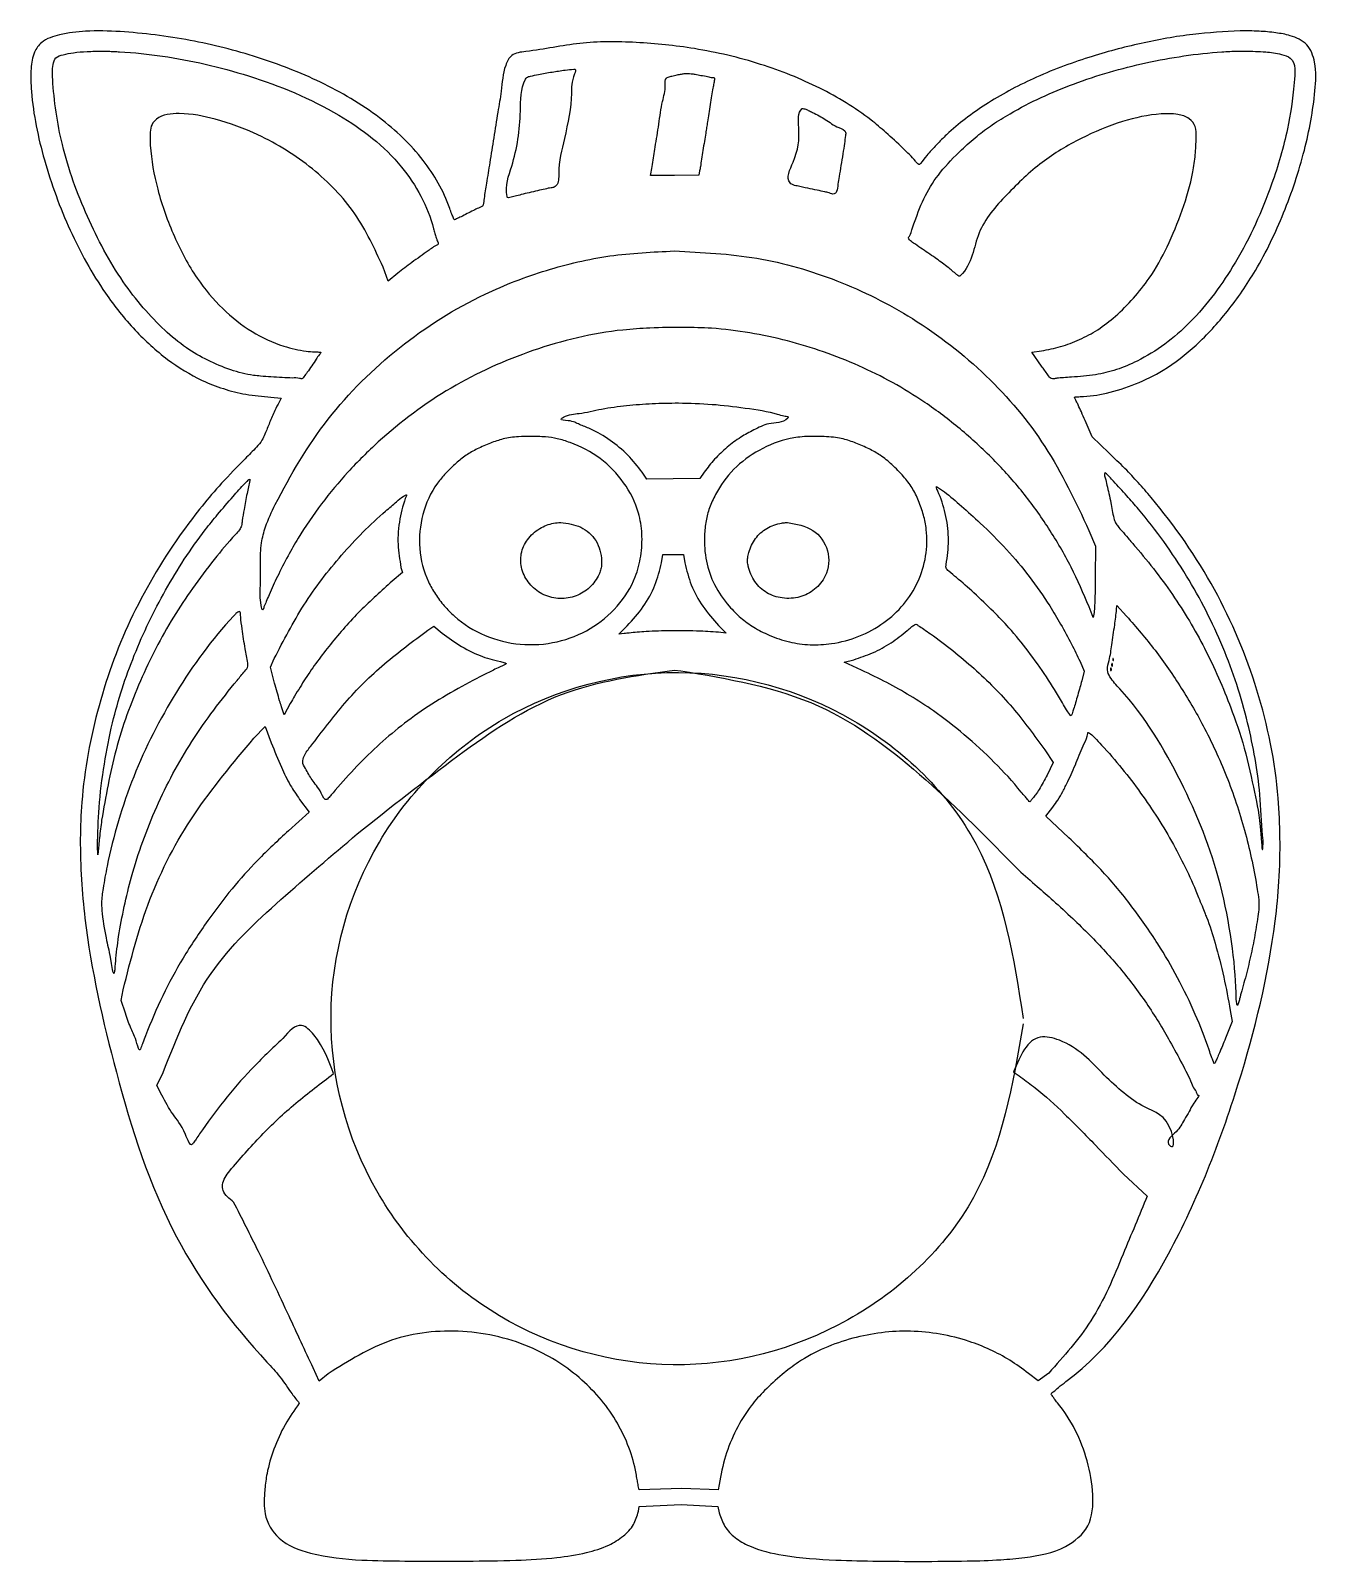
# Model space of a CAD drawing. Extents: x 8.7 to 50.6, y 19.7 to 69.6.
import ezdxf

# ---------------------------------------------------------------- set-up
doc = ezdxf.new("R2010")
doc.units = 0
doc.layers.add('Capa_1', color=7, linetype='CONTINUOUS')

msp = doc.modelspace()

# ---------------------------------------------------------------- linework, layer by layer
at = {"layer": 'Capa_1', "color": 7}
for p, q in [((48.126432, 69.60538), (48.126428, 69.605385)), ((11.025217, 68.944699), (11.025217, 68.944699)), ((48.289772, 68.949677), (48.289772, 68.949677)), ((26.388991, 68.359), (26.388991, 68.358997)), ((30.110578, 68.218365), (30.110578, 68.218365)), ((33.856588, 67.075582), (33.856588, 67.075584)), ((28.891569, 64.886937), (28.911948, 64.996454)), ((29.680751, 64.895959), (28.891569, 64.886937)), ((30.469778, 64.904982), (29.680751, 64.895959)), ((30.496069, 65.042035), (30.469778, 64.904982)), ((29.669713, 62.428851), (29.669706, 62.428851)), ((20.332686, 61.445056), (20.16732, 61.904441)), ((20.647395, 61.701117), (20.332686, 61.445056)), ((41.335385, 59.124646), (41.645892, 59.170382)), ((41.646049, 58.678329), (41.335385, 59.124646)), ((16.508735, 57.658755), (16.848178, 57.634021)), ((16.848178, 57.634021), (16.776306, 57.501323)), ((29.801781, 57.47301), (29.801781, 57.47301)), ((43.299711, 56.366158), (43.070252, 56.897414)), ((24.975681, 56.37861), (24.975681, 56.37861)), ((34.313016, 56.384209), (34.313016, 56.384209)), ((43.845589, 55.845482), (43.299711, 56.366158)), ((15.818803, 54.98599), (15.818803, 54.98599)), ((28.776917, 54.990967), (28.62353, 55.212647)), ((29.636882, 54.999213), (28.776917, 54.990967)), ((30.496846, 55.007613), (29.636882, 54.999213)), ((30.645722, 55.220893), (30.496846, 55.007613)), ((43.716933, 55.194448), (43.716933, 55.194448)), ((20.926012, 54.477603), (20.926008, 54.477603)), ((38.216924, 54.746108), (38.216924, 54.746108)), ((25.964143, 53.575014), (25.964143, 53.575014)), ((33.359557, 53.574536), (33.359557, 53.574536)), ((43.196723, 53.315219), (43.403624, 52.806521)), ((29.252636, 52.259854), (29.298994, 52.532871)), ((29.298994, 52.532871), (29.632214, 52.532871)), ((29.632214, 52.532871), (29.96528, 52.532871)), ((29.96528, 52.532871), (30.011639, 52.259854)), ((43.403624, 52.806521), (43.399426, 51.80297)), ((20.798604, 51.93909), (20.471139, 51.665139)), ((20.752402, 52.110834), (20.798604, 51.93909)), ((43.399426, 51.80297), (43.399585, 51.80297)), ((15.477337, 50.668111), (15.477337, 50.668111)), ((43.328803, 50.481599), (43.19704, 50.822909)), ((43.362095, 50.640431), (43.328803, 50.481599)), ((44.097133, 50.740293), (44.108179, 50.863813)), ((44.108179, 50.863813), (44.422732, 50.521257)), ((21.625741, 50.059239), (21.821753, 50.191625)), ((21.821753, 50.191625), (22.093369, 49.969011)), ((27.859238, 49.93042), (28.132255, 50.200637)), ((28.03456, 49.953289), (27.859238, 49.93042)), ((31.11164, 50.220083), (31.366144, 49.966667)), ((31.366144, 49.966667), (31.190822, 49.991091)), ((37.557173, 50.258352), (37.557173, 50.258352)), ((16.493182, 48.861233), (16.619967, 49.136738)), ((35.207204, 49.01632), (35.521447, 49.101414)), ((35.780618, 48.755437), (35.207204, 49.01632)), ((42.903482, 49.042777), (43.043179, 48.726358)), ((43.94406, 48.978839), (43.944058, 48.978839)), ((43.981083, 49.135649), (43.981082, 49.135649)), ((16.632724, 48.340711), (16.493182, 48.861233)), ((29.676241, 48.760884), (29.877197, 48.742039)), ((43.043179, 48.726358), (42.960263, 48.412427)), ((43.905013, 48.832919), (43.905011, 48.832919)), ((16.939032, 47.306669), (16.855649, 47.563508)), ((17.1436, 47.672714), (16.939032, 47.306669)), ((15.958967, 46.537399), (16.318167, 46.919)), ((16.318167, 46.919), (16.522424, 46.391945)), ((43.174788, 46.727033), (43.174788, 46.727033)), ((41.755877, 46.158743), (42.027183, 45.751784)), ((42.027183, 45.751784), (41.828993, 45.340159)), ((17.448348, 44.546164), (17.756056, 44.132516)), ((17.756056, 44.132516), (17.079503, 43.520212)), ((41.788391, 43.997018), (42.021427, 44.297415)), ((42.541171, 43.292309), (41.788391, 43.997018)), ((10.988037, 43.864945), (10.988196, 43.864945)), ((10.860944, 42.733519), (10.855496, 43.025515)), ((10.893457, 43.062072), (10.860944, 42.733519)), ((11.620876, 37.989091), (11.68808, 38.33569)), ((11.765862, 37.569376), (11.620876, 37.989091)), ((47.806741, 37.665359), (47.863989, 37.305381)), ((47.863989, 37.305381), (47.73487, 36.972006)), ((12.790259, 35.21661), (12.991561, 35.635702)), ((12.953758, 34.905791), (12.790259, 35.21661)), ((44.320578, 32.328853), (45.096639, 31.61232)), ((18.082898, 25.577323), (17.889686, 26.005594)), ((18.381116, 25.816116), (18.082898, 25.577323)), ((41.536063, 25.58059), (41.22151, 25.828094)), ((41.883907, 25.83665), (41.536063, 25.58059)), ((28.519923, 22.033392), (28.503278, 22.115531)), ((29.917676, 22.075239), (28.519923, 22.033392)), ((31.101994, 22.033392), (29.917676, 22.075239)), ((31.127662, 22.206692), (31.101994, 22.033392)), ((28.499082, 21.330696), (28.525217, 21.485795)), ((28.525217, 21.485795), (29.894346, 21.555021)), ((29.894346, 21.555021), (31.091109, 21.485795)), ((31.091109, 21.485795), (31.137468, 21.275937)), ((19.478163, 19.736314), (19.478322, 19.736154))]:
    msp.add_line(p, q, dxfattribs=at)
for points, knots in [([(48.126428, 69.605385), (47.611487, 69.577418), (46.525877, 69.518456), (44.874598, 69.216085), (43.125733, 68.754468), (41.414061, 68.107887), (39.848518, 67.269562), (38.816627, 66.492344), (38.22134, 65.894876), (37.926613, 65.571007), (37.765246, 65.372003), (37.666757, 65.231911), (37.592656, 65.287861), (37.44987, 65.473008), (37.08085, 65.823826), (36.605818, 66.268926), (35.748162, 66.996107), (34.401625, 67.802865), (32.457445, 68.581667), (30.430226, 69.052968), (28.454707, 69.2589), (26.579284, 69.26429), (25.300539, 68.974414), (24.351255, 68.883032), (24.07552, 68.328259), (24.044606, 67.694383), (23.899339, 66.905091), (23.781926, 66.128297), (23.654337, 65.355875), (23.555609, 64.697479), (23.471252, 64.23975), (23.451834, 63.995922), (23.428912, 63.906381), (23.402552, 63.88204), (23.350692, 63.860373), (23.253824, 63.819178), (23.102387, 63.74283), (22.914951, 63.649929), (22.72785, 63.545443), (22.59995, 63.501674), (22.495278, 63.422506), (22.457257, 63.533328), (22.405265, 63.642214), (22.171774, 64.335445), (21.512697, 65.488832), (20.032131, 66.889529), (18.165753, 67.975968), (16.069571, 68.79133), (13.871016, 69.344738), (11.986091, 69.5805), (10.55066, 69.623886), (9.693137, 69.515583), (9.063683, 69.322584), (8.742448, 68.879284), (8.665784, 68.310993), (8.70628, 67.124437), (9.08483, 65.325584), (9.896808, 63.109572), (10.917672, 61.245025), (12.027014, 59.851334), (13.08663, 58.881006), (14.083006, 58.266846), (14.957394, 57.92233), (15.71098, 57.735944), (16.235046, 57.685236), (16.508735, 57.658755)], [0, 0, 0, 0, 1.545834, 3.258958, 5.024061, 6.968513, 8.731382, 10.342584, 10.804714, 11.279768, 11.613095, 11.660392, 11.712925, 11.837274, 12.417499, 13.17891, 13.816578, 15.778768, 17.857128, 20.080007, 21.991068, 23.830791, 25.608857, 26.083473, 26.46015, 27.313683, 28.009666, 28.857474, 29.673523, 30.356849, 30.856767, 31.065111, 31.094014, 31.128966, 31.167317, 31.26266, 31.444805, 31.674445, 31.897504, 32.06238, 32.133504, 32.193025, 32.338448, 32.539043, 34.326335, 36.312147, 38.561145, 40.77057, 43.040385, 45.342931, 46.46486, 47.324125, 47.957098, 48.349656, 48.892111, 49.640782, 51.916769, 54.357556, 56.70864, 58.25675, 59.682304, 60.998842, 61.740885, 62.494736, 63.318773, 63.318773, 63.318773, 63.318773]), ([(43.070252, 56.897414), (43.029423, 56.991441), (42.955326, 57.162086), (42.858673, 57.374836), (42.796742, 57.510775), (42.753566, 57.586083), (42.739151, 57.624413), (42.716303, 57.663093), (42.768754, 57.672328), (42.822804, 57.677558), (43.174858, 57.681618), (43.811659, 57.776708), (44.727226, 58.074825), (45.736144, 58.565554), (46.753221, 59.369063), (47.761068, 60.472871), (48.746881, 61.907883), (49.593123, 63.674018), (50.253227, 65.640203), (50.56018, 67.305122), (50.626051, 68.479617), (50.36394, 69.210935), (49.804073, 69.461127), (49.269553, 69.553353), (48.721549, 69.605328), (48.332224, 69.605362), (48.126432, 69.60538)], [0, 0, 0, 0, 0.307802, 0.558607, 0.698196, 0.761089, 0.810596, 0.836344, 0.863669, 0.930576, 1.023857, 1.884766, 2.886472, 3.887541, 5.239553, 6.74327, 8.359329, 10.444374, 12.596693, 14.566571, 15.499429, 16.124186, 16.739101, 17.215381, 17.766047, 18.383497, 18.383497, 18.383497, 18.383497]), ([(20.16732, 61.904441), (19.892445, 62.50481), (19.336949, 63.7181), (17.890758, 65.187841), (16.301485, 66.179285), (14.796261, 66.736843), (13.686836, 66.952622), (12.901217, 66.875533), (12.606732, 66.555675), (12.558768, 66.245729), (12.583422, 65.535099), (12.793437, 64.369903), (13.316919, 62.912085), (14.015501, 61.582867), (14.890977, 60.537793), (15.847897, 59.774193), (16.684035, 59.383019), (17.292606, 59.22801), (17.632734, 59.161838), (17.879612, 59.138613), (18.034224, 59.137084), (18.09345, 59.13449), (18.162492, 59.120361), (18.045618, 59.012321), (17.994155, 58.885174), (17.839045, 58.684256), (17.711794, 58.488134), (17.606215, 58.36294), (17.543415, 58.24676), (17.392074, 58.297103), (17.182983, 58.27906), (16.865379, 58.305182), (16.522083, 58.319012), (16.209812, 58.343099), (15.768292, 58.388034), (15.182355, 58.545951), (14.445711, 58.848157), (13.711905, 59.273943), (13.008989, 59.857856), (12.322117, 60.581393), (11.403541, 61.772101), (10.468142, 63.54715), (9.658617, 65.764183), (9.411421, 67.480311), (9.374003, 68.420212), (9.472029, 68.761088), (9.766772, 68.841689), (10.098109, 68.906069), (10.535909, 68.940356), (10.854551, 68.943184), (11.025217, 68.944699)], [0, 0, 0, 0, 1.96831, 3.977768, 6.072339, 7.555746, 8.743963, 9.510017, 9.733004, 9.990762, 10.420913, 11.876479, 13.508646, 15.058063, 16.354297, 17.569736, 18.705487, 19.087722, 19.453825, 19.740798, 19.837685, 19.907005, 19.934615, 20.011914, 20.201277, 20.461825, 20.7206, 20.905277, 20.975974, 21.070097, 21.308366, 21.639239, 22.007729, 22.344711, 22.577436, 23.33866, 24.15267, 24.962415, 25.872993, 26.883794, 27.950476, 30.375476, 32.863947, 35.016038, 35.496162, 35.734826, 35.986476, 36.332049, 36.776845, 37.289844, 37.289844, 37.289844, 37.289844]), ([(11.025217, 68.944699), (11.085418, 68.943954), (11.206753, 68.942453), (11.389682, 68.93606), (11.982194, 68.903918), (12.981054, 68.801147), (14.388805, 68.535381), (16.348031, 68.001812), (18.62412, 67.065879), (20.82042, 65.387687), (21.651499, 63.837662), (21.856247, 63.00317), (21.89552, 62.87395), (21.932649, 62.769445), (21.964246, 62.707182), (21.97517, 62.648528), (21.832789, 62.576438), (21.568459, 62.381366), (21.123736, 62.071297), (20.800027, 61.819733), (20.647395, 61.701117)], [0, 0, 0, 0, 0.180612, 0.364024, 0.549068, 1.960749, 3.37231, 4.841904, 8.049101, 10.703198, 12.973035, 13.131902, 13.278074, 13.380236, 13.458804, 13.499071, 13.532898, 13.890879, 14.543315, 15.125415, 15.125415, 15.125415, 15.125415]), ([(41.645892, 59.170382), (41.855691, 59.210984), (42.281921, 59.293471), (42.896738, 59.533916), (43.50666, 59.85352), (44.094455, 60.312911), (44.655159, 60.879301), (45.246869, 61.620002), (45.783125, 62.588741), (46.254895, 63.752884), (46.55575, 64.762739), (46.674931, 65.564105), (46.691805, 66.053948), (46.707809, 66.484591), (46.464587, 66.789492), (46.045107, 66.910071), (45.301556, 66.911124), (44.219077, 66.667318), (42.913865, 66.125782), (41.610468, 65.344138), (40.512191, 64.289711), (39.455682, 63.091507), (39.394704, 62.00031), (38.967198, 61.594012), (38.903458, 61.64626), (38.779463, 61.745681), (38.529883, 61.954343), (38.155338, 62.222722), (37.787378, 62.468006), (37.505617, 62.667728), (37.366626, 62.760693), (37.292375, 62.859514), (37.386151, 62.965254), (37.421208, 63.141724), (37.584954, 63.584466), (37.822537, 64.243405), (38.353489, 65.041034), (38.952943, 65.660364), (39.525095, 66.170698), (40.054119, 66.564212), (41.073172, 67.192085), (42.727316, 67.949754), (45.056679, 68.618676), (46.785455, 68.878759), (47.788698, 68.939851), (48.041171, 68.948716), (48.207702, 68.94936), (48.289772, 68.949677)], [0, 0, 0, 0, 0.639881, 1.299996, 1.971942, 2.699256, 3.527296, 4.35912, 5.53531, 6.833245, 8.12314, 8.688209, 9.251395, 9.610859, 9.935866, 10.331967, 10.876067, 12.160986, 13.622897, 15.110172, 16.677432, 18.21199, 19.734067, 19.763612, 19.821038, 19.930967, 20.284163, 20.760997, 21.327383, 21.611813, 21.786066, 21.84706, 21.940676, 22.140712, 22.404399, 23.341812, 24.243997, 25.249249, 25.922075, 26.542419, 27.224337, 29.510221, 31.971891, 34.475577, 34.73375, 34.987122, 35.233323, 35.233323, 35.233323, 35.233323]), ([(48.289772, 68.949677), (48.514774, 68.943876), (48.914023, 68.933581), (49.399592, 68.872654), (49.966704, 68.690985), (49.867626, 67.589658), (49.694484, 66.325904), (49.095275, 64.281233), (48.110156, 62.119542), (46.640936, 60.102294), (45.203555, 59.000549), (44.103206, 58.547517), (43.382356, 58.369686), (42.79744, 58.325986), (42.378691, 58.297864), (42.18079, 58.289324), (42.053036, 58.256227), (41.930496, 58.265632), (41.817186, 58.452619), (41.715668, 58.58651), (41.646049, 58.678329)], [0, 0, 0, 0, 0.671072, 1.190766, 1.50251, 2.314757, 3.839449, 5.71089, 8.522234, 10.991311, 13.116273, 13.846037, 14.549821, 15.333912, 15.599962, 15.811709, 15.923722, 15.997371, 16.160656, 16.517016, 16.517016, 16.517016, 16.517016]), ([(26.388991, 68.358997), (26.395414, 68.35915), (26.40617, 68.359407), (26.419225, 68.359682), (26.474719, 68.341619), (26.301301, 67.973136), (26.357956, 67.356652), (26.111989, 66.167354), (25.872985, 65.245004), (25.908438, 64.629925), (25.74961, 64.498167), (25.617309, 64.491324), (25.439517, 64.44166), (25.200484, 64.393056), (24.94012, 64.330735), (24.69887, 64.273868), (24.480708, 64.214845), (24.351202, 64.186206), (24.228482, 64.149041), (24.133056, 64.560469), (24.498065, 65.437479), (24.683775, 66.719908), (24.642961, 67.739563), (24.866743, 68.108451), (25.030502, 68.137919), (25.295402, 68.201531), (25.677287, 68.263028), (26.059249, 68.325301), (26.296201, 68.349517), (26.388991, 68.359)], [0, 0, 0, 0, 0.019308, 0.032335, 0.038894, 0.190125, 0.840953, 2.321467, 3.483187, 3.885514, 3.96617, 4.070755, 4.270672, 4.522704, 4.801538, 5.071699, 5.274715, 5.455898, 5.52888, 5.568627, 6.570007, 8.389609, 9.440675, 9.508226, 9.638635, 9.900845, 10.351043, 10.785499, 11.065136, 11.065136, 11.065136, 11.065136]), ([(28.911948, 64.996454), (28.926086, 65.081494), (28.971441, 65.354292), (29.053794, 65.878606), (29.171997, 66.557676), (29.251054, 67.255714), (29.401481, 67.707562), (29.35769, 68.04517), (29.490603, 68.106804), (29.606795, 68.137285), (29.753732, 68.170659), (29.893734, 68.196992), (30.009295, 68.216434), (30.078268, 68.217749), (30.110578, 68.218365)], [0, 0, 0, 0, 0.258666, 0.829779, 1.589698, 2.340146, 2.886449, 3.11038, 3.171481, 3.302526, 3.476873, 3.62083, 3.730704, 3.827531, 3.827531, 3.827531, 3.827531]), ([(30.110578, 68.218365), (30.145751, 68.216263), (30.226266, 68.211452), (30.368073, 68.187641), (30.545686, 68.153133), (30.746189, 68.126313), (30.868319, 68.077232), (30.988397, 68.087069), (30.979656, 68.02836), (30.972485, 67.974504), (30.951757, 67.873115), (30.923392, 67.711676), (30.885264, 67.480096), (30.841739, 67.201964), (30.797639, 66.91702), (30.758144, 66.66763), (30.723217, 66.456256), (30.688102, 66.244885), (30.648594, 65.995417), (30.604514, 65.711761), (30.561666, 65.437994), (30.526327, 65.215896), (30.504272, 65.089172), (30.496069, 65.042035)], [0, 0, 0, 0, 0.105694, 0.241943, 0.429628, 0.655489, 0.819099, 0.885051, 0.911359, 0.973613, 1.058618, 1.216157, 1.468541, 1.761132, 2.061255, 2.333396, 2.518655, 2.70397, 2.976199, 3.276382, 3.565151, 3.807503, 3.951036, 3.951036, 3.951036, 3.951036]), ([(33.856588, 67.075584), (33.879956, 67.070747), (33.943103, 67.057678), (34.049851, 67.010808), (34.275063, 66.903037), (34.622008, 66.7178), (34.921217, 66.476708), (35.283495, 66.364068), (35.242305, 66.137579), (35.219568, 65.911299), (35.164292, 65.582041), (35.10432, 65.223075), (35.056061, 64.89079), (34.997374, 64.610287), (35.004233, 64.401955), (34.872406, 64.253084), (34.724143, 64.330439), (34.544257, 64.361066), (34.312004, 64.416638), (34.011407, 64.473361), (33.739335, 64.543367), (33.531878, 64.573319), (33.28615, 64.786863), (33.687405, 65.542141), (33.781152, 66.212349), (33.678622, 66.944667), (33.84732, 67.074531), (33.851628, 67.075411), (33.854805, 67.075521), (33.856588, 67.075582)], [0, 0, 0, 0, 0.071463, 0.193111, 0.347456, 0.824075, 1.338588, 1.608569, 1.715548, 1.96992, 2.317034, 2.704891, 3.065985, 3.322166, 3.566764, 3.672027, 3.842993, 3.984434, 4.238709, 4.550808, 4.90246, 5.090418, 5.158771, 5.844281, 6.991442, 7.615294, 7.618568, 7.622769, 7.628139, 7.628139, 7.628139, 7.628139]), ([(43.19704, 50.822909), (43.011404, 51.259319), (42.634671, 52.144982), (41.900896, 53.392106), (41.058836, 54.57326), (40.083596, 55.653218), (39.014722, 56.635558), (37.581664, 57.717108), (35.715813, 58.752669), (33.361844, 59.560009), (31.420715, 59.906837), (29.912724, 59.942775), (28.949352, 59.924988), (27.284934, 59.818097), (25.051696, 59.274772), (22.329653, 58.049378), (20.369512, 56.582749), (19.018902, 55.245665), (18.143839, 54.194415), (17.505855, 53.266262), (17.049953, 52.459806), (16.734142, 51.840634), (16.501741, 51.353913), (16.364777, 51.003135), (16.296479, 50.870103), (16.237822, 50.661849), (16.140753, 51.100074), (16.17759, 51.454492), (16.16187, 52.201331), (16.172847, 52.861564), (16.343789, 53.524116), (17.009395, 54.907704), (18.27228, 57.029745), (20.628501, 59.367197), (23.11354, 60.932662), (25.475293, 61.840613), (27.556174, 62.330009), (28.96687, 62.395982), (29.669713, 62.428851)], [0, 0, 0, 0, 1.421479, 2.884787, 4.330256, 5.766748, 7.241563, 8.679155, 11.14538, 13.605023, 16.118083, 17.020728, 18.127224, 19.008206, 22.020831, 24.956178, 27.912481, 29.305118, 30.652177, 32.010421, 32.675544, 33.433623, 34.083875, 34.32371, 34.515528, 34.617812, 34.769914, 35.334471, 36.116186, 36.816887, 37.354567, 38.143028, 41.419848, 44.705521, 48.003059, 50.152628, 52.274767, 54.381888, 54.381888, 54.381888, 54.381888]), ([(29.669706, 62.428851), (30.571869, 62.384756), (32.380476, 62.296357), (35.017199, 61.525881), (37.568158, 60.256158), (39.894714, 58.443576), (41.887554, 56.097139), (42.755694, 54.252384), (43.196723, 53.315219)], [0, 0, 0, 0, 2.701964, 5.416747, 8.168784, 11.208608, 14.206775, 17.302637, 17.302637, 17.302637, 17.302637]), ([(16.776306, 57.501323), (16.731215, 57.409381), (16.623136, 57.189008), (16.470138, 56.840324), (16.341342, 56.513781), (16.219363, 56.231643), (15.986554, 55.971405), (15.534689, 55.518112), (14.924566, 54.892265), (14.248141, 54.105852), (13.202114, 52.727203), (11.923428, 50.612422), (10.812693, 47.613291), (10.352824, 45.121365), (10.280021, 43.21418), (10.314067, 41.951255), (10.555067, 39.387823), (11.445296, 35.448427), (13.052849, 30.34674), (15.366157, 27.26104), (16.829208, 25.720404), (17.133007, 25.235998), (17.356837, 24.957804), (17.437148, 24.857987)], [0, 0, 0, 0, 0.307232, 0.736399, 1.140955, 1.363079, 1.651793, 2.177306, 3.289632, 4.269519, 5.287819, 8.479899, 11.639106, 14.835005, 16.030886, 17.360604, 18.622457, 23.747942, 29.463569, 34.502388, 35.139068, 35.825762, 36.210021, 36.210021, 36.210021, 36.210021]), ([(28.62353, 55.212647), (28.474049, 55.404274), (28.170076, 55.793951), (27.581581, 56.264111), (27.058591, 56.591719), (26.551556, 56.768298), (26.335792, 56.906599), (25.895361, 56.910384), (26.210155, 57.109639), (26.62401, 57.115286), (27.326156, 57.298395), (28.116727, 57.393475), (28.954097, 57.465208), (29.517976, 57.470398), (29.801781, 57.47301)], [0, 0, 0, 0, 0.727435, 1.479254, 2.234225, 2.606798, 2.997048, 3.238263, 3.333709, 3.863245, 4.609705, 5.431683, 6.27203, 7.123574, 7.123574, 7.123574, 7.123574]), ([(29.801781, 57.47301), (30.170725, 57.463979), (30.905356, 57.445996), (31.947047, 57.315194), (32.84212, 57.184651), (33.18871, 57.051599), (33.415524, 57.031019), (33.208696, 56.805939), (32.773221, 56.857756), (32.274722, 56.597856), (31.813841, 56.357262), (31.386681, 56.031207), (30.981512, 55.654523), (30.7554, 55.362528), (30.645722, 55.220893)], [0, 0, 0, 0, 1.099232, 2.188761, 3.25305, 3.515417, 3.627959, 3.65893, 4.304839, 4.832656, 5.319028, 5.867627, 6.437244, 6.973804, 6.973804, 6.973804, 6.973804]), ([(24.975681, 56.37861), (25.140785, 56.379139), (25.434426, 56.380079), (25.871745, 56.314006), (26.4884, 56.119943), (27.287193, 55.711436), (28.061727, 54.901871), (28.507435, 54.030087), (28.636422, 53.195313), (28.597447, 52.48877), (28.389656, 51.656013), (27.845281, 50.803219), (26.953124, 50.063869), (25.847602, 49.622721), (24.647303, 49.544801), (23.474335, 49.834367), (22.654715, 50.341896), (22.155587, 50.85216), (21.871876, 51.227896), (21.530366, 51.827651), (21.303099, 52.721507), (21.40696, 53.856189), (21.780728, 54.684931), (22.218315, 55.196643), (22.531661, 55.50056), (22.870427, 55.779577), (23.254082, 55.988063), (23.658942, 56.165736), (24.021695, 56.288212), (24.331423, 56.354109), (24.629148, 56.376679), (24.84742, 56.377895), (24.975681, 56.37861)], [0, 0, 0, 0, 0.494742, 0.879911, 1.32084, 2.431327, 3.527925, 4.631314, 5.308493, 6.039412, 6.741641, 7.862583, 9.006054, 10.167799, 11.374524, 12.554791, 13.739633, 14.208722, 14.691177, 15.14791, 16.273741, 17.390087, 18.513395, 18.930217, 19.405034, 19.822494, 20.241737, 20.70965, 21.148566, 21.387558, 21.657606, 22.042408, 22.042408, 22.042408, 22.042408]), ([(34.313016, 56.384209), (34.420274, 56.381629), (34.626739, 56.376663), (34.915518, 56.350076), (35.239773, 56.291998), (35.605426, 56.164459), (36.011421, 55.987837), (36.415552, 55.766883), (36.786484, 55.455546), (37.133796, 55.100991), (37.439467, 54.71135), (37.648432, 54.279424), (37.806216, 53.824877), (37.98333, 52.940487), (37.755906, 51.569603), (36.564514, 50.163238), (35.179501, 49.626815), (34.103143, 49.568198), (33.412298, 49.661466), (32.798048, 49.873453), (32.267078, 50.142576), (31.827289, 50.458754), (31.379489, 50.912866), (30.955972, 51.517921), (30.67477, 52.315955), (30.637623, 53.03323), (30.690386, 53.617374), (30.811318, 54.068208), (31.081014, 54.653703), (31.575713, 55.352111), (32.430126, 55.977019), (33.174669, 56.269771), (33.71118, 56.361172), (33.999709, 56.382), (34.205832, 56.383454), (34.313016, 56.384209)], [0, 0, 0, 0, 0.321804, 0.619454, 0.869163, 1.308122, 1.776567, 2.197865, 2.684238, 3.222192, 3.686636, 4.162001, 4.653929, 5.127012, 6.861427, 8.58883, 10.432251, 11.130677, 11.811712, 12.50886, 13.070099, 13.592786, 14.125785, 14.977675, 15.786837, 16.628711, 17.111218, 17.542523, 18.0211, 19.040782, 20.069365, 21.15531, 21.403542, 21.700349, 22.021889, 22.021889, 22.021889, 22.021889]), ([(31.137468, 21.275937), (31.18803, 21.124704), (31.29103, 20.816627), (31.650999, 20.444663), (32.289258, 20.090365), (33.4109, 19.827583), (35.280892, 19.707507), (37.28621, 19.693862), (39.078288, 19.702792), (40.216943, 19.734905), (41.297856, 19.833778), (42.342843, 20.028326), (43.290952, 20.801899), (43.367108, 21.916091), (43.171037, 22.963052), (42.784352, 23.994925), (42.360976, 24.634034), (42.068545, 24.990838), (42.010156, 25.081994), (41.939431, 25.167781), (42.080853, 25.256009), (42.211581, 25.389668), (43.847679, 26.574356), (46.100455, 29.827522), (48.126406, 35.057374), (49.149594, 39.201243), (49.410509, 41.911324), (49.441473, 43.248112), (49.355246, 45.351137), (48.791927, 48.133656), (47.38657, 51.473945), (45.880883, 53.638018), (44.808638, 54.877374), (44.348918, 55.361268), (44.02197, 55.675799), (43.845589, 55.845482)], [0, 0, 0, 0, 0.473347, 0.964257, 1.50713, 2.648176, 4.377357, 7.128175, 8.66058, 9.755303, 10.542118, 11.920834, 12.903423, 13.934218, 15.054277, 16.127566, 17.198149, 17.361374, 17.486372, 17.546857, 17.642003, 17.86881, 18.179117, 23.520986, 29.516403, 34.9578, 36.251803, 37.678016, 38.965733, 42.561818, 46.120606, 49.769861, 50.410346, 51.037087, 51.771278, 51.771278, 51.771278, 51.771278]), ([(10.855496, 43.025515), (10.865532, 43.44331), (10.886996, 44.336952), (11.062239, 45.678329), (11.381137, 47.354813), (12.011917, 49.277543), (13.031977, 51.391672), (14.005002, 52.895703), (14.799321, 53.871367), (15.233082, 54.373149), (15.551965, 54.743878), (15.731818, 54.916722), (15.780115, 54.967825), (15.809645, 54.98169), (15.818803, 54.98599)], [0, 0, 0, 0, 1.253012, 2.680128, 4.052002, 6.369056, 8.724749, 11.079594, 11.721072, 12.497198, 13.072067, 13.181966, 13.249127, 13.279321, 13.279321, 13.279321, 13.279321]), ([(15.818803, 54.98599), (15.821361, 54.984401), (15.828443, 54.980003), (15.825128, 54.961609), (15.796114, 54.816008), (15.719637, 54.486597), (15.644245, 54.052976), (15.579914, 53.701602), (15.563306, 53.472207), (15.478122, 53.314731), (15.149842, 52.976688), (14.631849, 52.342956), (13.957968, 51.44722), (13.093403, 50.157951), (12.205633, 48.416291), (11.396036, 46.19126), (11.123457, 44.637076), (10.988037, 43.864945)], [0, 0, 0, 0, 0.008458, 0.023418, 0.04789, 0.475442, 1.008529, 1.379104, 1.548498, 1.689654, 1.904547, 2.959132, 4.143533, 5.266641, 7.612037, 9.990065, 12.337929, 12.337929, 12.337929, 12.337929]), ([(43.716933, 55.194448), (43.718342, 55.194181), (43.7215, 55.193584), (43.726305, 55.191037), (43.830333, 55.115659), (44.050435, 54.848984), (44.419701, 54.467947), (45.274912, 53.482902), (46.419822, 51.887411), (47.62588, 49.537804), (48.287073, 47.506728), (48.62766, 45.878792), (48.797762, 44.675994), (48.825625, 43.649413), (48.885228, 43.129456), (48.847916, 42.823259), (48.775257, 43.912934), (48.655869, 44.472353), (48.331032, 46.075816), (47.81563, 47.615019), (47.074993, 49.356183), (46.018391, 51.158967), (45.091488, 52.348948), (44.483085, 53.049437), (44.294335, 53.272109), (44.151902, 53.432097), (44.051367, 53.564479), (43.995374, 53.745953), (43.957177, 53.96782), (43.90552, 54.23512), (43.848584, 54.509231), (43.780628, 54.779398), (43.743004, 54.990024), (43.692231, 55.12897), (43.712314, 55.182205), (43.716933, 55.194448)], [0, 0, 0, 0, 0.004285, 0.009598, 0.01611, 0.390027, 1.033111, 1.614341, 4.298974, 6.903319, 9.504163, 10.687548, 11.872579, 13.200033, 13.581484, 13.670724, 13.905156, 15.400186, 16.84386, 18.283526, 20.413131, 22.452721, 24.550019, 24.922818, 25.237135, 25.424924, 25.566954, 25.730717, 25.98695, 26.244169, 26.546482, 26.828543, 27.073868, 27.203494, 27.242207, 27.242207, 27.242207, 27.242207]), ([(16.619967, 49.136738), (16.925877, 49.728946), (17.544695, 50.926911), (18.78513, 52.534851), (19.849986, 53.620515), (20.56334, 54.208), (20.777646, 54.401858), (20.89343, 54.460969), (20.926012, 54.477603)], [0, 0, 0, 0, 1.995942, 4.037551, 6.067063, 6.537036, 6.816638, 6.926134, 6.926134, 6.926134, 6.926134]), ([(20.926008, 54.477603), (20.928496, 54.476546), (20.934243, 54.474104), (20.933008, 54.461144), (20.839142, 54.21869), (20.693387, 53.67565), (20.623158, 52.885069), (20.710741, 52.360401), (20.752402, 52.110834)], [0, 0, 0, 0, 0.007419, 0.017136, 0.033133, 0.818711, 1.651632, 2.407248, 2.407248, 2.407248, 2.407248]), ([(38.216924, 54.746108), (38.304901, 54.688747), (38.594899, 54.499667), (39.05964, 54.084656), (39.753006, 53.477522), (40.504985, 52.721043), (41.264027, 51.817371), (41.839907, 50.994135), (42.283464, 50.248764), (42.616163, 49.646064), (42.81309, 49.232573), (42.903482, 49.042777)], [0, 0, 0, 0, 0.31482, 1.037748, 1.863374, 3.081715, 4.23234, 5.400311, 6.090803, 6.833972, 7.464525, 7.464525, 7.464525, 7.464525]), ([(42.960263, 48.412427), (42.941029, 48.341421), (42.898543, 48.184575), (42.830922, 47.944976), (42.762257, 47.71325), (42.701793, 47.498394), (42.651194, 47.385905), (42.620991, 47.239271), (42.53304, 47.365286), (42.45632, 47.480137), (42.203818, 47.916714), (41.818056, 48.550081), (41.226524, 49.373347), (40.652871, 50.086031), (40.044837, 50.709768), (39.477667, 51.253146), (38.979599, 51.694123), (38.67447, 51.941371), (38.517266, 52.0821), (38.576248, 52.440792), (38.638256, 52.980306), (38.557909, 53.773772), (38.385417, 54.312333), (38.259336, 54.614888), (38.226564, 54.692269), (38.219104, 54.733937), (38.216924, 54.746108)], [0, 0, 0, 0, 0.220882, 0.487906, 0.743304, 0.958635, 1.120665, 1.194571, 1.262123, 1.442931, 1.699407, 2.70278, 3.724029, 4.717751, 5.449946, 6.331517, 7.085495, 7.413777, 7.556665, 7.658794, 8.44288, 9.237375, 10.009109, 10.132705, 10.222449, 10.259481, 10.259481, 10.259481, 10.259481]), ([(25.964143, 53.575014), (25.886559, 53.569855), (25.72917, 53.559389), (25.49653, 53.490652), (25.18819, 53.339091), (24.856261, 53.047794), (24.638889, 52.562493), (24.666032, 52.034589), (24.915945, 51.560923), (25.340114, 51.217466), (25.86691, 51.064381), (26.408177, 51.128122), (26.883476, 51.387558), (27.138327, 51.719901), (27.259317, 51.979525), (27.296829, 52.15021), (27.308039, 52.492428), (27.168904, 53.008844), (26.636881, 53.488113), (26.190026, 53.545835), (25.964143, 53.575014)], [0, 0, 0, 0, 0.232715, 0.472093, 0.721652, 1.261069, 1.759164, 2.264177, 2.792043, 3.319477, 3.859673, 4.393296, 4.914404, 5.440882, 5.618036, 5.770666, 5.961145, 6.643344, 7.299855, 7.970955, 7.970955, 7.970955, 7.970955]), ([(33.359557, 53.574536), (33.338635, 53.573659), (33.296516, 53.571893), (33.23313, 53.565499), (33.021225, 53.534982), (32.675833, 53.413295), (32.288535, 53.069648), (32.12449, 52.705086), (32.061953, 52.441205), (32.053223, 52.287783), (32.102425, 52.01469), (32.265342, 51.629406), (32.669211, 51.251934), (33.201293, 51.075535), (33.764995, 51.111475), (34.274392, 51.370698), (34.689744, 51.884091), (34.769387, 52.677128), (34.224589, 53.428369), (33.653616, 53.524848), (33.359557, 53.574536)], [0, 0, 0, 0, 0.06281, 0.12645, 0.190994, 0.705245, 1.197214, 1.701997, 1.875539, 2.010019, 2.159214, 2.704701, 3.232657, 3.766357, 4.34246, 4.88189, 5.435048, 6.26216, 7.078255, 7.944872, 7.944872, 7.944872, 7.944872]), ([(28.132255, 50.200637), (28.314828, 50.404381), (28.675569, 50.806952), (29.064559, 51.509511), (29.191096, 52.01434), (29.252636, 52.259854)], [0, 0, 0, 0, 0.819494, 1.619217, 2.37638, 2.37638, 2.37638, 2.37638]), ([(30.011639, 52.259854), (30.07275, 52.01666), (30.198504, 51.516221), (30.579576, 50.820351), (30.933476, 50.421086), (31.11164, 50.220083)], [0, 0, 0, 0, 0.750245, 1.543838, 2.348398, 2.348398, 2.348398, 2.348398]), ([(20.471139, 51.665139), (20.115623, 51.347394), (19.396744, 50.704892), (18.451997, 49.630948), (17.820514, 48.780127), (17.457361, 48.201171), (17.293783, 47.93366), (17.190599, 47.754376), (17.1436, 47.672714)], [0, 0, 0, 0, 1.429327, 2.8902, 4.282317, 4.602386, 4.940277, 5.222929, 5.222929, 5.222929, 5.222929]), ([(43.399585, 51.80297), (43.397575, 51.627219), (43.393971, 51.312207), (43.387012, 50.924188), (43.36846, 50.712918), (43.362095, 50.640431)], [0, 0, 0, 0, 0.527362, 0.945234, 1.163489, 1.163489, 1.163489, 1.163489]), ([(15.477337, 50.668111), (15.488003, 50.661783), (15.516509, 50.644871), (15.522883, 50.575194), (15.527314, 50.397838), (15.588779, 50.016609), (15.652479, 49.513843), (15.74059, 49.118885), (15.770023, 48.857429), (15.611167, 48.671532), (14.976741, 47.906333), (13.881865, 46.480904), (12.733526, 44.325017), (12.065262, 42.483769), (11.71962, 41.055447), (11.540949, 40.130833), (11.464522, 39.472361), (11.43267, 39.084175), (11.424132, 38.966017), (11.370322, 38.773102), (11.252534, 39.529508), (11.149925, 39.900502), (11.014659, 40.64833), (10.973645, 41.211468), (11.04602, 41.732519), (11.301505, 43.122752), (11.951445, 45.336746), (13.359614, 48.07785), (14.608947, 49.804908), (15.361585, 50.594102), (15.421086, 50.653702), (15.462214, 50.664237), (15.477337, 50.668111)], [0, 0, 0, 0, 0.035677, 0.095356, 0.189571, 0.584499, 1.235437, 1.709303, 1.81735, 1.996084, 2.39291, 4.873268, 7.298312, 9.717673, 10.719129, 11.708569, 12.533784, 12.722823, 12.858285, 12.911807, 13.239549, 13.998458, 14.891311, 15.243073, 15.716679, 16.453812, 19.49549, 22.58014, 25.682844, 25.801288, 25.880788, 25.927022, 25.927022, 25.927022, 25.927022]), ([(44.422732, 50.521257), (44.738812, 50.156223), (45.383334, 49.41188), (46.226965, 48.179361), (47.042389, 46.779812), (47.756576, 45.193567), (48.335097, 43.438305), (48.606522, 42.111176), (48.735589, 41.305305), (48.745001, 41.004377), (48.684652, 40.591288), (48.595816, 40.026702), (48.452541, 39.333348), (48.30509, 38.756238), (48.190412, 38.333135), (48.115511, 38.073597), (48.086885, 37.936112), (48.02679, 37.774428), (47.996373, 38.056718), (47.989096, 39.09202), (47.598656, 41.922553), (46.283978, 45.131328), (44.928324, 47.41489), (43.91547, 48.450845), (43.757287, 48.789317), (43.885153, 49.14193), (43.940426, 49.628586), (44.03382, 50.18448), (44.077904, 50.571487), (44.097133, 50.740293)], [0, 0, 0, 0, 1.447589, 2.95179, 4.472481, 6.302364, 8.159708, 10.004758, 10.360214, 10.606525, 10.904221, 11.609803, 12.321591, 13.030518, 13.384703, 13.659441, 13.795266, 13.883841, 14.002025, 14.31407, 17.845249, 21.464951, 25.076027, 25.590376, 25.826729, 26.140543, 26.655107, 27.314293, 27.824261, 27.824261, 27.824261, 27.824261]), ([(22.093369, 49.969011), (22.297688, 49.817465), (22.704438, 49.515773), (23.424419, 49.176086), (23.83479, 49.079428), (24.238455, 48.977441), (23.891949, 48.827468), (23.267166, 48.512225), (21.679183, 47.682021), (20.049829, 46.403538), (19.017095, 45.335962), (18.489839, 44.700585), (18.40312, 44.605258), (18.279361, 44.472429), (18.098726, 44.906001), (17.861415, 45.131476), (17.672864, 45.497901), (17.517674, 45.753097), (17.610496, 46.029414), (18.101834, 46.640085), (18.891352, 47.725469), (20.179538, 48.989251), (21.147313, 49.70527), (21.625741, 50.059239)], [0, 0, 0, 0, 0.76997, 1.532831, 2.251048, 2.332192, 2.479523, 2.946396, 5.103956, 7.230004, 9.333544, 9.532334, 9.678015, 9.739511, 10.018347, 10.547322, 10.975845, 11.210551, 11.392865, 11.795905, 13.575834, 15.400743, 17.184927, 17.184927, 17.184927, 17.184927]), ([(31.190822, 49.991091), (30.965056, 50.006229), (30.416468, 50.043012), (29.603909, 50.043381), (28.917402, 50.03478), (28.46986, 49.994717), (28.229429, 49.97451), (28.088909, 49.959207), (28.03456, 49.953289)], [0, 0, 0, 0, 0.678649, 1.649043, 2.436901, 2.736698, 2.996729, 3.160734, 3.160734, 3.160734, 3.160734]), ([(35.521447, 49.101414), (35.729718, 49.170487), (36.154561, 49.311385), (36.742257, 49.634324), (37.141991, 49.945778), (37.384555, 50.151854), (37.47855, 50.229937), (37.538139, 50.251473), (37.557173, 50.258352)], [0, 0, 0, 0, 0.657266, 1.340726, 1.999644, 2.171112, 2.2999, 2.360344, 2.360344, 2.360344, 2.360344]), ([(37.557173, 50.258352), (37.584199, 50.24209), (37.669647, 50.190674), (37.825529, 50.082206), (38.453704, 49.648936), (39.461305, 48.842567), (40.725782, 47.582116), (41.41485, 46.629969), (41.755877, 46.158743)], [0, 0, 0, 0, 0.094609, 0.299124, 0.569396, 2.384202, 4.162689, 5.905329, 5.905329, 5.905329, 5.905329]), ([(43.944058, 48.978839), (43.942759, 48.976621), (43.939268, 48.970661), (43.937544, 48.95757), (43.935043, 48.936142), (43.936277, 48.915437), (43.940236, 48.888888), (43.960963, 48.892471), (43.966502, 48.913045), (43.967747, 48.936571), (43.961652, 48.959051), (43.95484, 48.972317), (43.949603, 48.980789), (43.945575, 48.979372), (43.94406, 48.978839)], [0, 0, 0, 0, 0.00765, 0.02056, 0.039049, 0.071308, 0.09001, 0.101565, 0.121408, 0.146511, 0.174553, 0.187394, 0.194705, 0.199111, 0.199111, 0.199111, 0.199111]), ([(43.981082, 49.135649), (43.980055, 49.135776), (43.977426, 49.136102), (43.975503, 49.130095), (43.974142, 49.121088), (43.97754, 49.105555), (43.974275, 49.087176), (43.999338, 49.067663), (43.998295, 49.099811), (43.99355, 49.117684), (43.9847, 49.130437), (43.981083, 49.135649)], [0, 0, 0, 0, 0.002818, 0.007211, 0.015519, 0.031986, 0.052639, 0.072008, 0.090784, 0.117561, 0.136068, 0.136068, 0.136068, 0.136068]), ([(41.047343, 37.225867), (40.708714, 35.245561), (40.04146, 31.343444), (35.502609, 27.097521), (29.636315, 25.572001), (23.74478, 27.230371), (19.483241, 31.576483), (17.934985, 37.485251), (19.572163, 43.370002), (23.898754, 47.65136), (29.814626, 49.220703), (35.65725, 47.606897), (40.13156, 43.293015), (40.739898, 39.38128), (41.048627, 37.396093)], [0, 0, 0, 0, 5.888409, 11.60288, 17.491289, 23.379698, 29.094168, 34.982577, 40.870987, 46.585458, 52.473868, 58.362277, 64.076747, 69.965156, 69.965156, 69.965156, 69.965156]), ([(19.326961, 43.420338), (20.407024, 44.279498), (22.506934, 45.949918), (25.841287, 48.227089), (28.415341, 48.585377), (29.676241, 48.760884)], [0, 0, 0, 0, 4.157341, 8.0829, 11.852249, 11.852249, 11.852249, 11.852249]), ([(29.877197, 48.742039), (31.429751, 48.479993), (34.397366, 47.979108), (37.948847, 45.249868), (39.913716, 43.244312), (40.893118, 42.24463)], [0, 0, 0, 0, 4.650848, 8.889821, 13.1027, 13.1027, 13.1027, 13.1027]), ([(41.828993, 45.340159), (41.788441, 45.260157), (41.707664, 45.100797), (41.582665, 44.885385), (41.469282, 44.71439), (41.372123, 44.587601), (41.311631, 44.523067), (41.260802, 44.446778), (41.199725, 44.551485), (41.109269, 44.630975), (40.752316, 45.08767), (40.116082, 45.763621), (39.156266, 46.658983), (38.229621, 47.371551), (37.377886, 47.926396), (36.597607, 48.371166), (36.057905, 48.625015), (35.780618, 48.755437)], [0, 0, 0, 0, 0.26923, 0.536291, 0.74408, 0.891328, 0.998679, 1.043156, 1.104767, 1.256955, 1.466939, 2.773597, 4.102957, 5.376909, 6.280326, 7.150003, 8.068969, 8.068969, 8.068969, 8.068969]), ([(43.905011, 48.832919), (43.903712, 48.830687), (43.900219, 48.824687), (43.898503, 48.811545), (43.895994, 48.790082), (43.897236, 48.769329), (43.901312, 48.742812), (43.922077, 48.746383), (43.927611, 48.76703), (43.928854, 48.790598), (43.922775, 48.813119), (43.915923, 48.826432), (43.910597, 48.834869), (43.906541, 48.833452), (43.905013, 48.832919)], [0, 0, 0, 0, 0.007686, 0.020669, 0.039198, 0.071459, 0.090191, 0.101784, 0.121664, 0.146842, 0.174922, 0.187782, 0.195145, 0.199591, 0.199591, 0.199591, 0.199591]), ([(16.855649, 47.563508), (16.835085, 47.630335), (16.786043, 47.789704), (16.712393, 48.048996), (16.659804, 48.241554), (16.632724, 48.340711)], [0, 0, 0, 0, 0.209755, 0.500221, 0.808588, 0.808588, 0.808588, 0.808588]), ([(11.68808, 38.33569), (11.943208, 39.330139), (12.456646, 41.331444), (13.921479, 44.126022), (15.275505, 45.728518), (15.958967, 46.537399)], [0, 0, 0, 0, 3.07332, 6.184981, 9.356498, 9.356498, 9.356498, 9.356498]), ([(42.021427, 44.297415), (42.074636, 44.371648), (42.190935, 44.533902), (42.349459, 44.8125), (42.553099, 45.220984), (42.791559, 45.745051), (42.978028, 46.268624), (43.15211, 46.585424), (43.153925, 46.708704), (43.160953, 46.724752), (43.170324, 46.726297), (43.174788, 46.727033)], [0, 0, 0, 0, 0.273862, 0.598589, 0.959825, 1.644516, 2.315466, 2.655348, 2.675544, 2.689608, 2.702405, 2.702405, 2.702405, 2.702405]), ([(43.174788, 46.727033), (43.199797, 46.7138), (43.281589, 46.67052), (43.415395, 46.519076), (43.998485, 45.913994), (44.903627, 44.779786), (45.974016, 43.118053), (46.576417, 41.849399), (46.876772, 41.086873), (46.96155, 40.873925), (47.123783, 40.475346), (47.340503, 39.779033), (47.603145, 38.763882), (47.739584, 38.027711), (47.806741, 37.665359)], [0, 0, 0, 0, 0.084479, 0.276289, 0.59635, 2.617034, 4.604095, 6.520047, 6.815884, 7.062909, 7.207662, 8.106752, 9.246937, 10.352148, 10.352148, 10.352148, 10.352148]), ([(16.522424, 46.391945), (16.628492, 46.124375), (16.81428, 45.655701), (17.113421, 45.031013), (17.342463, 44.699447), (17.448348, 44.546164)], [0, 0, 0, 0, 0.863746, 1.512938, 2.071092, 2.071092, 2.071092, 2.071092]), ([(10.988196, 43.864945), (10.976141, 43.770299), (10.951855, 43.579616), (10.919947, 43.312016), (10.9016, 43.138907), (10.893457, 43.062072)], [0, 0, 0, 0, 0.286231, 0.576671, 0.808463, 0.808463, 0.808463, 0.808463]), ([(17.079503, 43.520212), (16.740645, 43.205971), (16.09589, 42.608056), (15.218855, 41.630108), (14.410242, 40.557454), (13.641275, 39.402413), (12.958123, 38.139624), (12.563006, 37.216927), (12.342418, 36.625088), (12.282288, 36.488531), (12.219797, 36.297266), (12.096379, 36.785292), (11.948839, 37.033785), (11.82743, 37.38916), (11.765862, 37.569376)], [0, 0, 0, 0, 1.385841, 2.636876, 3.934776, 5.411973, 6.800241, 8.218643, 8.465695, 8.644756, 8.717079, 8.94657, 9.466204, 10.000837, 10.000837, 10.000837, 10.000837]), ([(12.991561, 35.635702), (13.43601, 36.764279), (14.291032, 38.935407), (16.819086, 41.299238), (18.493695, 42.715582), (19.326961, 43.420338)], [0, 0, 0, 0, 3.591022, 6.908323, 10.193777, 10.193777, 10.193777, 10.193777]), ([(47.73487, 36.972006), (47.706433, 36.899809), (47.645382, 36.744809), (47.551305, 36.51404), (47.462185, 36.300568), (47.382076, 36.111891), (47.331628, 36.017085), (47.280395, 35.898387), (47.23858, 36.045361), (47.185439, 36.15857), (47.007592, 36.714284), (46.669046, 37.556879), (46.108725, 38.72428), (45.416373, 39.910436), (44.606676, 41.071781), (43.638925, 42.23357), (42.916795, 42.930034), (42.541171, 43.292309)], [0, 0, 0, 0, 0.233001, 0.500228, 0.743863, 0.939523, 1.08108, 1.138376, 1.206951, 1.378631, 1.616622, 2.859707, 4.18839, 5.464169, 6.984913, 8.428149, 9.992667, 9.992667, 9.992667, 9.992667]), ([(40.893118, 42.24463), (41.098152, 42.065186), (41.476812, 41.733786), (42.073642, 41.210374), (42.82821, 40.513946), (43.729452, 39.622915), (44.665549, 38.490704), (45.348727, 37.496672), (45.860659, 36.625249), (46.217166, 35.95377), (46.48094, 35.45139), (46.62184, 35.099444), (46.706729, 35.010902), (46.72424, 34.888394), (46.747554, 34.895507), (46.748429, 34.896193), (46.840238, 34.931591), (46.542621, 34.572574), (46.486371, 34.38303), (46.263694, 34.04318), (46.114763, 33.717563), (45.65848, 33.401989), (46.016405, 33.101559), (45.848278, 34.239287), (44.834882, 34.466976), (44.114213, 35.15226), (43.692352, 35.553409)], [0, 0, 0, 0, 0.817419, 1.509619, 2.381326, 3.89802, 5.30723, 6.782661, 7.508642, 8.343537, 9.045571, 9.255816, 9.417756, 9.48778, 9.488587, 9.490046, 9.491061, 9.78157, 10.094308, 10.400462, 10.874899, 11.349908, 11.46868, 11.962025, 13.147294, 14.820677, 14.820677, 14.820677, 14.820677]), ([(18.554105, 35.601789), (18.39828, 36.030822), (18.187239, 36.611877), (17.441512, 37.363521), (17.099691, 36.978812), (16.895158, 36.748616)], [0, 0, 0, 0, 1.420082, 1.923266, 2.67292, 2.67292, 2.67292, 2.67292]), ([(16.895158, 36.748616), (16.548544, 36.418674), (15.871261, 35.773968), (14.964583, 34.729296), (14.393942, 33.953324), (14.079372, 33.480358), (14.002898, 33.373934), (13.881353, 33.190711), (13.645347, 33.899913), (13.317647, 34.21693), (13.07036, 34.685057), (12.953758, 34.905791)], [0, 0, 0, 0, 1.435495, 2.804953, 4.13604, 4.341466, 4.489228, 4.547372, 4.936453, 5.73016, 6.438336, 6.438336, 6.438336, 6.438336]), ([(43.692352, 35.553409), (43.265318, 36.004701), (42.69199, 36.610598), (41.279395, 36.948323), (40.955983, 36.188927), (40.732102, 35.663237)], [0, 0, 0, 0, 1.851104, 2.485259, 3.911703, 3.911703, 3.911703, 3.911703]), ([(15.165428, 32.431682), (15.500395, 32.820703), (16.172882, 33.601713), (17.31025, 34.661963), (18.138512, 35.287777), (18.554105, 35.601789)], [0, 0, 0, 0, 1.539352, 3.090441, 4.652524, 4.652524, 4.652524, 4.652524]), ([(40.732102, 35.663237), (40.812918, 35.605961), (40.973504, 35.49215), (41.208931, 35.317744), (41.706068, 34.94034), (42.445717, 34.259613), (43.3804, 33.296049), (44.016595, 32.641571), (44.320578, 32.328853)], [0, 0, 0, 0, 0.297151, 0.590464, 0.878953, 2.169322, 3.599095, 4.907376, 4.907376, 4.907376, 4.907376]), ([(15.295636, 31.411019), (15.150719, 31.52212), (14.954331, 31.672681), (14.908221, 32.094212), (15.056307, 32.288509), (15.165428, 32.431682)], [0, 0, 0, 0, 0.514186, 0.696809, 1.208247, 1.208247, 1.208247, 1.208247]), ([(45.096639, 31.61232), (44.83463, 30.980611), (44.265394, 29.608172), (43.406775, 27.533919), (42.375134, 26.384133), (41.883907, 25.83665)], [0, 0, 0, 0, 2.055959, 4.466746, 6.658109, 6.658109, 6.658109, 6.658109]), ([(17.889686, 26.005594), (17.627427, 26.568002), (17.036366, 27.835517), (16.192398, 29.647573), (15.567674, 30.876067), (15.295636, 31.411019)], [0, 0, 0, 0, 1.861695, 4.19575, 5.996077, 5.996077, 5.996077, 5.996077]), ([(28.503278, 22.115531), (28.497542, 22.145971), (28.481737, 22.229847), (28.454889, 22.378835), (28.33866, 23.073893), (27.887391, 24.278654), (26.699724, 25.696255), (24.97112, 26.813719), (22.791974, 27.323597), (20.38124, 27.076925), (19.048224, 26.236638), (18.381116, 25.816116)], [0, 0, 0, 0, 0.09293, 0.256058, 0.454121, 2.207557, 4.028139, 5.91473, 8.284522, 10.619049, 12.957785, 12.957785, 12.957785, 12.957785]), ([(41.22151, 25.828094), (41.021201, 25.976031), (40.625632, 26.268176), (39.973431, 26.614844), (38.917215, 27.027794), (37.390375, 27.299339), (35.457493, 27.054665), (34.045907, 26.459101), (33.14847, 25.77474), (32.634238, 25.299922), (32.101959, 24.718668), (31.669998, 23.996442), (31.305784, 23.132231), (31.187476, 22.517491), (31.127662, 22.206692)], [0, 0, 0, 0, 0.746252, 1.473696, 2.207392, 4.145262, 6.047059, 7.985862, 8.651935, 9.42575, 10.084105, 11.008709, 11.9349, 12.88199, 12.88199, 12.88199, 12.88199]), ([(17.437148, 24.857987), (17.275677, 24.627458), (16.946236, 24.157121), (16.59785, 23.37878), (16.387178, 22.669289), (16.309034, 22.073166), (16.283852, 21.633536), (16.316112, 21.055411), (16.764818, 20.311538), (17.980741, 19.8549), (18.916792, 19.780771), (19.478163, 19.736314)], [0, 0, 0, 0, 0.842735, 1.71939, 2.544822, 3.053719, 3.519433, 3.865194, 4.782239, 5.91244, 7.605785, 7.605785, 7.605785, 7.605785]), ([(19.478322, 19.736154), (19.94462, 19.724824), (21.086076, 19.697089), (22.761913, 19.704752), (24.415684, 19.719119), (25.719145, 19.795574), (26.737898, 19.943118), (27.477705, 20.178649), (28.004201, 20.490602), (28.363654, 20.870224), (28.454934, 21.180589), (28.499082, 21.330696)], [0, 0, 0, 0, 1.399244, 3.42523, 5.027149, 6.360414, 7.339425, 8.109676, 8.6705, 9.165637, 9.629407, 9.629407, 9.629407, 9.629407])]:
    msp.add_open_spline(points, degree=3, knots=knots, dxfattribs=at)

doc.saveas('drawing.dxf')
